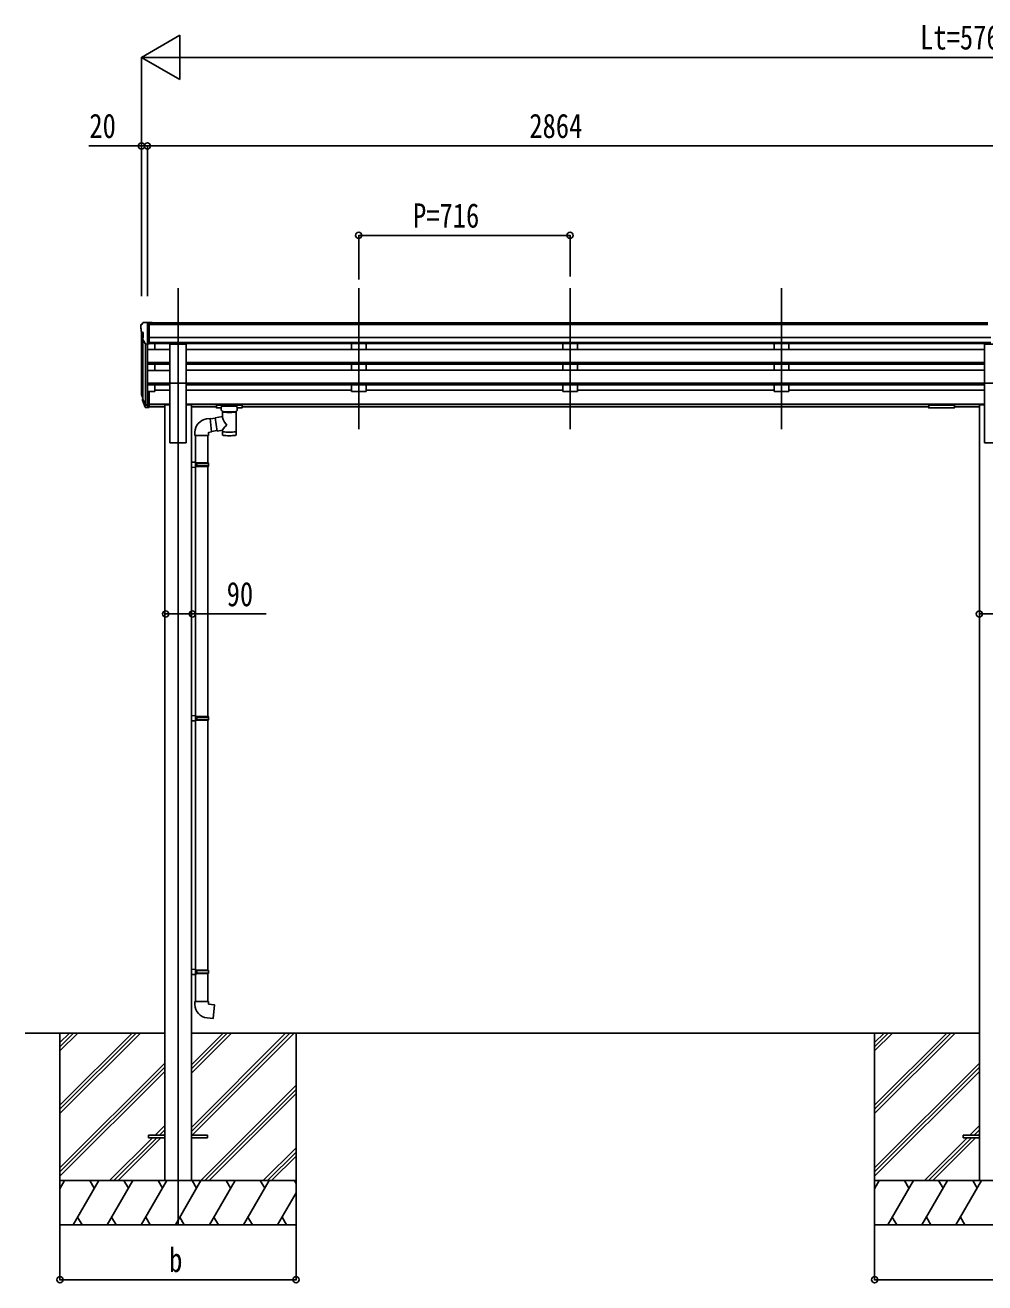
# Model space of a CAD drawing. Units: millimetres, scale not verified. Extents: x -10512 to 10512, y -7425 to 7425.
# Drawn here: x -4533 to -1282, y -3698 to 564 of the extents above; entities that cross this region are included whole.
import ezdxf
from ezdxf.enums import TextEntityAlignment as Align

# ---------------------------------------------------------------- set-up
doc = ezdxf.new("R2010")
doc.units = ezdxf.units.MM
doc.header["$LTSCALE"] = 30
for name, color, linetype in [('0-3_YKK_12', 2, 'Continuous'), ('0-4_YKK_13', 4, 'Continuous'), ('0-5_YKK_A1', 4, 'Continuous'), ('0-6_YKK_D', 6, 'Continuous')]:
    doc.layers.add(name, color=color, linetype=linetype)
doc.styles.add('ＭＳ ゴシック', font='')
doc.styles.get('ＭＳ ゴシック').set_extended_font_data('MS Gothic')

msp = doc.modelspace()

# ---------------------------------------------------------------- linework, layer by layer
at = {"layer": '0-3_YKK_12'}
for p, q in [((-4015.31, -326.95), (-4015.31, -3501.36)), ((-3403.31, -326.95), (-3403.31, -804.47)), ((-2687.31, -326.95), (-2687.31, -804.47)), ((-1971.31, -326.95), (-1971.31, -804.47))]:
    msp.add_line(p, q, dxfattribs=at)
at = {"layer": '0-4_YKK_13'}
for p, q in [((-4141.31, -452.71), (-4141.31, -453.34)), ((-4134.4, -443.91), (-4138.47, -449.72)), ((-4131.31, -443.34), (-4133.65, -443.48)), ((-4131.31, -443.34), (-4112.81, -443.34)), ((-4119.31, -516.32), (-4119.31, -443.34)), ((-4112.81, -443.34), (-4102.81, -443.43)), ((-4112.81, -515.32), (-4112.81, -443.34)), ((-4102.81, -444.94), (-4102.81, -443.43)), ((-4138.78, -474.52), (-4133.46, -477.59)), ((-4126.94, -514.51), (-4135.94, -498.92)), ((-4133.31, -477.85), (-4133.31, -494.13)), ((-4119.31, -516.32), (-4124.52, -516.01)), ((-4112.81, -515.32), (-4119.31, -515.32)), ((-4042.81, -648.79), (-4042.81, -516.99)), ((-4042.81, -516.99), (-3987.81, -516.99)), ((-3987.81, -648.79), (-3987.81, -516.99)), ((-1282.81, -648.79), (-1282.81, -516.99)), ((-1282.81, -516.99), (-1227.81, -516.99)), ((-4119.31, -677.06), (-4119.31, -731.84)), ((-4112.81, -677.06), (-4119.31, -677.06)), ((-4112.81, -677.06), (-4112.81, -731.1)), ((-4042.81, -648.79), (-3987.81, -648.79)), ((-1282.81, -648.79), (-1227.81, -648.79)), ((-4138.22, -691.25), (-4134.34, -699.2)), ((-4137.62, -689.88), (-4134.34, -696.94)), ((-4135.9, -702.53), (-4135.57, -706.93)), ((-4135.57, -706.93), (-4126.76, -730.48)), ((-4134.95, -706.37), (-4126.76, -722.55)), ((-4125.75, -721.42), (-4133.5, -706.01)), ((-4119.31, -722.09), (-4124.45, -722.09)), ((-4119.31, -723.9), (-4124.16, -723.9)), ((-4112.81, -717.2), (-4119.31, -717.2)), ((-4112.81, -722.07), (-4119.31, -722.07)), ((-3885.31, -721.64), (-3885.31, -732.4)), ((-3800.31, -720.98), (-3883.31, -720.98)), ((-3800.31, -723.16), (-3883.31, -723.16)), ((-3798.31, -721.64), (-3798.31, -732.4)), ((-3798.31, -721.84), (-3798.31, -723.38)), ((-1472.31, -721.64), (-1472.31, -732.4)), ((-1472.31, -721.64), (-1472.31, -732.4)), ((-1472.31, -721.84), (-1472.31, -723.38)), ((-1472.31, -721.84), (-1472.31, -723.38)), ((-1470.31, -720.98), (-1387.31, -720.98)), ((-1470.31, -723.16), (-1387.31, -723.16)), ((-1385.31, -721.64), (-1385.31, -732.4)), ((-4119.31, -731.84), (-4124.16, -731.84)), ((-4112.81, -731.1), (-4119.31, -731.1)), ((-3889.93, -765.86), (-3864.71, -761.94)), ((-3889.93, -765.86), (-3882.91, -811.11)), ((-3868.81, -733.07), (-3883.31, -733.07)), ((-3868.81, -739.88), (-3868.81, -729.6)), ((-3864.71, -761.95), (-3864.71, -744.36)), ((-3818.91, -744.38), (-3818.9, -824.67)), ((-3814.81, -739.88), (-3814.81, -729.6)), ((-3800.31, -733.07), (-3814.81, -733.07)), ((-1470.31, -733.07), (-1387.31, -733.07)), ((-3918.67, -769.88), (-3906.16, -768.32)), ((-3889.64, -767.73), (-3905.99, -770.27)), ((-3883.2, -809.24), (-3902.32, -812.2)), ((-3864.71, -808.29), (-3882.91, -811.11)), ((-3864.73, -824.67), (-3864.71, -808.04)), ((-3958.07, -825.89), (-3958.07, -814.98)), ((-3912.07, -825.89), (-3958.07, -825.89)), ((-3956.11, -825.89), (-3956.11, -916.73)), ((-3914.11, -825.89), (-3914.11, -919.29)), ((-3954.11, -916.79), (-3970.11, -916.31)), ((-3970.11, -916.31), (-3970.11, -934.26)), ((-3954.11, -933.79), (-3970.11, -934.26)), ((-3954.11, -918.79), (-3956.11, -918.79)), ((-3913.11, -919.29), (-3956.11, -919.29)), ((-3912.11, -921.29), (-3956.11, -921.29)), ((-3912.11, -929.29), (-3956.11, -929.29)), ((-3913.11, -931.29), (-3956.11, -931.29)), ((-3956.11, -1775.98), (-3956.11, -933.84)), ((-3954.11, -918.79), (-3954.11, -916.79)), ((-3954.11, -933.79), (-3954.11, -931.79)), ((-3951.64, -921.29), (-3951.21, -919.29)), ((-3914.11, -1778.54), (-3914.11, -931.29)), ((-3912.11, -921.29), (-3913.11, -919.29)), ((-3912.11, -929.29), (-3913.11, -931.29)), ((-3912.11, -921.29), (-3912.11, -929.29)), ((-3954.11, -1776.04), (-3970.11, -1775.57)), ((-3970.11, -1775.57), (-3970.11, -1793.51)), ((-3954.11, -1778.04), (-3956.11, -1778.04)), ((-3913.11, -1778.54), (-3956.11, -1778.54)), ((-3912.11, -1780.54), (-3956.11, -1780.54)), ((-3912.11, -1788.54), (-3956.11, -1788.54)), ((-3954.11, -1778.04), (-3954.11, -1776.04)), ((-3951.64, -1780.54), (-3951.21, -1778.54)), ((-3912.11, -1780.54), (-3913.11, -1778.54)), ((-3912.11, -1788.54), (-3913.11, -1790.54)), ((-3912.11, -1780.54), (-3912.11, -1788.54)), ((-3954.11, -1793.04), (-3970.11, -1793.51)), ((-3913.11, -1790.54), (-3956.11, -1790.54)), ((-3956.11, -1793.1), (-3956.11, -2635.23)), ((-3954.11, -1793.04), (-3954.11, -1791.04)), ((-3914.11, -1790.54), (-3914.11, -2637.79)), ((-3954.11, -2635.29), (-3970.11, -2634.82)), ((-3970.11, -2652.76), (-3970.11, -2634.82)), ((-3913.11, -2637.79), (-3956.11, -2637.79)), ((-3912.11, -2639.79), (-3956.11, -2639.79)), ((-3954.11, -2635.29), (-3954.11, -2637.29)), ((-3912.11, -2639.79), (-3913.11, -2637.79)), ((-3912.11, -2647.79), (-3912.11, -2639.79)), ((-3954.11, -2652.29), (-3970.11, -2652.76)), ((-3912.11, -2647.79), (-3956.11, -2647.79)), ((-3913.11, -2649.79), (-3956.11, -2649.79)), ((-3954.11, -2650.29), (-3956.11, -2650.29)), ((-3956.11, -2652.35), (-3956.11, -2743.79)), ((-3954.11, -2650.29), (-3954.11, -2652.29)), ((-3951.64, -2647.79), (-3951.21, -2649.79)), ((-3914.11, -2649.79), (-3914.11, -2743.79)), ((-3912.11, -2647.79), (-3913.11, -2649.79)), ((-3912.11, -2743.79), (-3958.11, -2743.79)), ((-3958.11, -2743.79), (-3958.11, -2754.71)), ((-3912.11, -2753.79), (-3912.11, -2743.79)), ((-4115.31, -3196.86), (-4115.31, -3205.86)), ((-4115.31, -3196.86), (-4060.51, -3196.86)), ((-4115.31, -3205.86), (-4060.51, -3205.86)), ((-3970.11, -3196.86), (-3915.31, -3196.86)), ((-3970.11, -3205.86), (-3915.31, -3205.86)), ((-3915.31, -3196.86), (-3915.31, -3205.86)), ((-1355.31, -3196.86), (-1355.31, -3205.86)), ((-1355.31, -3196.86), (-1300.51, -3196.86)), ((-1355.31, -3205.86), (-1300.51, -3205.86))]:
    msp.add_line(p, q, dxfattribs=at)
for points in [[(-3883.31, -720.98), (-3883.67, -720.98), (-3884.2, -721.01), (-3884.65, -721.06), (-3884.95, -721.14), (-3885.12, -721.24), (-3885.24, -721.37), (-3885.31, -721.55), (-3885.31, -721.64)], [(-3798.31, -721.64), (-3798.35, -721.45), (-3798.43, -721.31), (-3798.53, -721.22), (-3798.63, -721.16), (-3798.75, -721.11), (-3799.05, -721.05), (-3799.54, -721), (-3800.08, -720.98), (-3800.31, -720.98)], [(-1472.31, -721.64), (-1472.27, -721.45), (-1472.19, -721.31), (-1472.09, -721.22), (-1471.99, -721.16), (-1471.87, -721.11), (-1471.58, -721.05), (-1471.09, -721), (-1470.55, -720.98), (-1470.31, -720.98)], [(-1472.31, -721.64), (-1472.27, -721.45), (-1472.19, -721.31), (-1472.09, -721.22), (-1471.99, -721.16), (-1471.87, -721.11), (-1471.58, -721.05), (-1471.09, -721), (-1470.55, -720.98), (-1470.31, -720.98)], [(-1387.31, -720.98), (-1386.96, -720.98), (-1386.43, -721.01), (-1385.98, -721.06), (-1385.68, -721.14), (-1385.51, -721.24), (-1385.39, -721.37), (-1385.32, -721.55), (-1385.31, -721.64)], [(-3883.31, -733.07), (-3883.67, -733.06), (-3884.2, -733.04), (-3884.65, -732.99), (-3884.95, -732.91), (-3885.12, -732.81), (-3885.24, -732.67), (-3885.31, -732.49), (-3885.31, -732.4)], [(-3864.71, -744.36), (-3864.95, -744.27), (-3866.3, -743.54), (-3867.41, -742.69), (-3868.17, -741.82), (-3868.63, -740.92), (-3868.8, -740.04)], [(-3814.85, -739.82), (-3814.83, -740.17), (-3815.07, -741.13), (-3815.59, -742.01), (-3816.4, -742.85), (-3817.51, -743.65), (-3818.91, -744.38)], [(-3798.31, -732.4), (-3798.35, -732.6), (-3798.43, -732.74), (-3798.53, -732.83), (-3798.63, -732.89), (-3798.75, -732.94), (-3799.05, -733), (-3799.54, -733.04), (-3800.08, -733.07), (-3800.31, -733.07)], [(-1472.31, -732.4), (-1472.27, -732.6), (-1472.19, -732.74), (-1472.09, -732.83), (-1471.99, -732.89), (-1471.87, -732.94), (-1471.58, -733), (-1471.09, -733.04), (-1470.55, -733.07), (-1470.31, -733.07)], [(-1472.31, -732.4), (-1472.27, -732.6), (-1472.19, -732.74), (-1472.09, -732.83), (-1471.99, -732.89), (-1471.87, -732.94), (-1471.58, -733), (-1471.09, -733.04), (-1470.55, -733.07), (-1470.31, -733.07)], [(-1387.31, -733.07), (-1386.96, -733.06), (-1386.43, -733.04), (-1385.98, -732.99), (-1385.68, -732.91), (-1385.51, -732.81), (-1385.39, -732.67), (-1385.32, -732.49), (-1385.31, -732.4)], [(-3906.16, -768.32), (-3902.15, -814.15), (-3912.07, -815.89), (-3912.07, -825.89)], [(-3954.11, -931.79), (-3956.11, -931.79), (-3956.11, -918.79)], [(-3951.64, -921.29), (-3951.64, -929.29), (-3951.21, -931.29)], [(-3954.11, -1791.04), (-3956.11, -1791.04), (-3956.11, -1778.04)], [(-3951.64, -1780.54), (-3951.64, -1788.54), (-3951.21, -1790.54)], [(-3954.11, -2637.29), (-3956.11, -2637.29), (-3956.11, -2650.29)], [(-3951.64, -2647.79), (-3951.64, -2639.79), (-3951.21, -2637.79)], [(-3917.03, -2799.54), (-3896.2, -2801.36), (-3892.19, -2755.53), (-3912.11, -2753.79)]]:
    msp.add_lwpolyline(points, dxfattribs=at)
for centre, radius, start, end in [((-4138.31, -452.71), 3, 93, 180), ((-3939.31, -453.34), 202, 180, 184.94904), ((-4133.58, -444.48), 1, 93.5, 145), ((-4134.41, -470.15), 6.18, 185.7035, 224.99897), ((-4133.34, -497.42), 3, 94.7167, 210), ((-4133.61, -494.13), 0.3, 274.7167, 0), ((-4133.61, -477.85), 0.3, 0, 60), ((-4124.34, -513.01), 3, 210, 266.5), ((-4110.13, -682.14), 29.53, 186.50806, 197.98144), ((-4108.73, -680.38), 30.41, 187.1552, 198.19734), ((-3912.16, -815.33), 45.91, 98.14944, 179.55845), ((-3913.11, -2754.71), 45, 180, 265)]:
    msp.add_arc(centre, radius, start, end, dxfattribs=at)
for centre, major_axis, ratio, start_param, end_param in [((-4050.66, -682.57), (-89.06, 1.43), 0.57596, 6.1962358, 6.3678173), ((-4051.45, -675.89), (87.93, 4.42), 0.541684, 3.0659337, 3.2228513), ((-4134.6, -702.53), (1.3, 0), 0.90356, 1.3700892, 3.347195), ((-4048.68, -686.34), (-89.07, 0), 0.90356, 0.2056023, 0.2515348), ((-4049.39, -682.47), (-88.05, 0), 0.90356, 0.2662965, 0.3003836), ((-4124.16, -721.19), (-3, 0), 0.90356, 0.5235988, 1.5707963), ((-4124.45, -720.74), (-1.5, 0), 0.90356, 0.5235988, 1.5707963), ((-3883.31, -723.38), (-2, 0), 0.109601, 4.712389, 6.2831853), ((-3800.31, -723.38), (-2, 0), 0.109601, 3.1415927, 4.712389), ((-1470.31, -723.38), (2, 0), 0.109601, 1.5707963, 3.1415927), ((-1470.31, -723.38), (2, 0), 0.109601, 1.5707963, 3.1415927), ((-1387.31, -723.38), (2, 0), 0.109601, 0, 1.5707963), ((-4124.16, -729.13), (3, 0), 0.90356, 3.6651914, 4.712389), ((-3841.81, -729.6), (-27, 0), 0.122176, 3.1415927, 6.2831853), ((-3852.81, -739.88), (-16, 0), 0.361356, 0, 0.0194874), ((-3841.81, -788.49), (22.81, -26.62), 0.234429, 3.1563334, 4.5976381), ((-3841.8, -744.83), (-22.92, 0.42), 0.07247, 0.0008089, 1.5716053), ((-3841.8, -746.45), (-22.92, 0.42), 0.07247, 0.0008089, 1.5716053), ((-3841.82, -744.83), (22.91, 0.42), 0.072511, 4.711586, 6.2823824), ((-3841.82, -746.45), (22.91, 0.42), 0.072511, 4.711586, 6.2823824), ((-3844.37, -785.84), (-20.32, -22.25), 0.045535, 4.9756507, 6.2441899), ((-3841.81, -824.67), (-22.92, 0), 0.101955, 6.2829723, 9.4248207), ((-3841.81, -812.23), (-22.91, 0), 0.122865, 6.2831853, 9.424778)]:
    msp.add_ellipse(centre, major_axis=major_axis, ratio=ratio, start_param=start_param, end_param=end_param, dxfattribs=at)
at = {"layer": '0-5_YKK_A1'}
for p, q in [((-1271.81, -444.94), (-4112.81, -444.94)), ((-1271.81, -450.16), (-4112.81, -450.16)), ((-4139.31, -473.92), (-4139.31, -676.7)), ((-4134.34, -501.69), (-4134.34, -703.41)), ((-4119.31, -484.44), (-4119.31, -677.06)), ((-1261.81, -493.69), (-4112.81, -493.69)), ((-4125.31, -515.85), (-4125.32, -721.84)), ((-4119.31, -535.37), (-4042.81, -535.37)), ((-1261.81, -511.54), (-4112.81, -511.54)), ((-1261.81, -514.79), (-4112.81, -514.79)), ((-4094.31, -514.79), (-4094.31, -535.37)), ((-1282.81, -535.37), (-3987.81, -535.37)), ((-3428.31, -514.89), (-3428.31, -535.27)), ((-3378.31, -535.27), (-3428.31, -535.27)), ((-3378.31, -514.89), (-3378.31, -535.27)), ((-2712.31, -514.89), (-2712.31, -535.27)), ((-2662.31, -535.27), (-2712.31, -535.27)), ((-2662.31, -514.89), (-2662.31, -535.27)), ((-1996.31, -514.89), (-1996.31, -536.76)), ((-1946.31, -535.27), (-1996.31, -535.27)), ((-1946.31, -514.89), (-1946.31, -536.76)), ((-4119.31, -578.73), (-4042.81, -578.73)), ((-4119.31, -580.23), (-4042.81, -580.23)), ((-4119.31, -584.55), (-4042.81, -584.55)), ((-4094.31, -584.55), (-4094.31, -605.47)), ((-1282.81, -578.73), (-3987.81, -578.73)), ((-1282.81, -580.23), (-3987.81, -580.23)), ((-1282.81, -584.55), (-3987.81, -584.55)), ((-3428.31, -584.55), (-3428.31, -605.38)), ((-3378.31, -605.38), (-3378.31, -584.55)), ((-2712.31, -584.55), (-2712.31, -605.38)), ((-2662.31, -605.38), (-2662.31, -584.55)), ((-1996.31, -584.55), (-1996.31, -605.38)), ((-1946.31, -605.38), (-1946.31, -584.55)), ((-4119.31, -605.47), (-4042.81, -605.47)), ((-1282.81, -605.38), (-3987.81, -605.38)), ((-3378.31, -605.38), (-3428.31, -605.38)), ((-2662.31, -605.38), (-2712.31, -605.38)), ((-1946.31, -605.38), (-1996.31, -605.38)), ((-4119.31, -648.84), (-4042.81, -648.84)), ((-4119.31, -650.33), (-4042.81, -650.33)), ((-4119.31, -654.65), (-4042.81, -654.65)), ((-4094.31, -677.7), (-4112.81, -677.7)), ((-4094.31, -654.65), (-4094.31, -677.7)), ((-4094.31, -672.75), (-4042.81, -672.75)), ((-4042.81, -648.79), (-4042.81, -851.36)), ((-3987.81, -648.79), (-3987.81, -851.36)), ((-1282.81, -648.84), (-3987.81, -648.84)), ((-1282.81, -650.33), (-3987.81, -650.33)), ((-1282.81, -654.65), (-3987.81, -654.65)), ((-3428.31, -672.75), (-3987.81, -672.75)), ((-3428.31, -654.65), (-3428.31, -677.7)), ((-3378.31, -677.7), (-3428.31, -677.7)), ((-3378.31, -654.65), (-3378.31, -677.7)), ((-2712.31, -672.75), (-3378.31, -672.75)), ((-2712.31, -654.65), (-2712.31, -677.7)), ((-2662.31, -677.7), (-2712.31, -677.7)), ((-2662.31, -654.65), (-2662.31, -677.7)), ((-1996.31, -672.75), (-2662.31, -672.75)), ((-1996.31, -654.65), (-1996.31, -677.7)), ((-1946.31, -677.7), (-1996.31, -677.7)), ((-1946.31, -654.65), (-1946.31, -677.7)), ((-1282.81, -672.75), (-1946.31, -672.75)), ((-1282.81, -648.79), (-1282.81, -851.36)), ((-4112.81, -719.77), (-4042.81, -719.77)), ((-4112.81, -721.16), (-4042.81, -721.16)), ((-4060.51, -722.36), (-4060.51, -3351.36)), ((-4060.51, -722.36), (-4042.81, -722.36)), ((-1282.81, -719.77), (-3987.81, -719.77)), ((-1282.81, -721.16), (-3987.81, -721.16)), ((-3970.11, -722.36), (-3987.81, -722.36)), ((-3970.11, -722.36), (-3970.11, -3351.36)), ((-1300.51, -722.36), (-1300.51, -3351.36)), ((-1300.51, -722.36), (-1282.81, -722.36)), ((-4060.51, -728.85), (-4112.81, -728.85)), ((-3970.11, -728.85), (-3885.31, -728.85)), ((-1472.31, -728.85), (-3798.31, -728.85)), ((-1300.51, -728.85), (-1385.31, -728.85)), ((-4042.81, -851.36), (-3987.81, -851.36)), ((-1282.81, -851.36), (-1227.81, -851.36)), ((-4533.35, -2851.36), (-4057.51, -2851.36)), ((-4415.51, -2851.36), (-4415.51, -3501.36)), ((-4415.51, -3095.53), (-4171.33, -2851.36)), ((-4415.51, -3109.68), (-4157.19, -2851.36)), ((-4415.51, -3123.82), (-4143.05, -2851.36)), ((-4415.51, -2911.69), (-4355.18, -2851.36)), ((-4415.51, -2897.55), (-4369.32, -2851.36)), ((-4415.51, -2883.4), (-4383.47, -2851.36)), ((-3970.31, -3170.83), (-3650.83, -2851.36)), ((-3970.31, -3184.98), (-3636.69, -2851.36)), ((-3970.31, -2986.99), (-3834.68, -2851.36)), ((-3970.31, -2972.85), (-3848.82, -2851.36)), ((-3970.31, -2958.7), (-3862.97, -2851.36)), ((-3968.05, -3196.86), (-3622.55, -2851.36)), ((-3967.11, -2851.36), (-1300.51, -2851.36)), ((-3615.51, -2851.36), (-3615.51, -3501.36)), ((-1655.51, -2851.36), (-1655.51, -3501.36)), ((-1655.51, -3095.53), (-1411.33, -2851.36)), ((-1655.51, -3109.68), (-1397.19, -2851.36)), ((-1655.51, -3123.82), (-1383.05, -2851.36)), ((-1655.51, -2911.69), (-1595.18, -2851.36)), ((-1655.51, -2897.55), (-1609.32, -2851.36)), ((-1655.51, -2883.4), (-1623.47, -2851.36)), ((-4415.51, -3307.67), (-4060.71, -2952.87)), ((-4415.51, -3321.81), (-4060.71, -2967.01)), ((-4415.51, -3335.95), (-4060.71, -2981.15)), ((-1655.51, -3307.67), (-1300.71, -2952.87)), ((-1655.51, -3321.81), (-1300.71, -2967.01)), ((-1655.51, -3335.95), (-1300.71, -2981.15)), ((-3938.7, -3351.36), (-3615.51, -3028.17)), ((-3924.56, -3351.36), (-3615.51, -3042.31)), ((-3910.42, -3351.36), (-3615.51, -3056.45)), ((-4092.57, -3196.86), (-4060.71, -3165)), ((-4078.43, -3196.86), (-4060.71, -3179.14)), ((-4064.29, -3196.86), (-4060.71, -3193.28)), ((-1332.57, -3196.86), (-1300.71, -3165)), ((-1318.43, -3196.86), (-1300.71, -3179.14)), ((-1304.29, -3196.86), (-1300.71, -3193.28)), ((-4247.07, -3351.36), (-4101.57, -3205.86)), ((-4232.93, -3351.36), (-4087.43, -3205.86)), ((-4218.79, -3351.36), (-4073.29, -3205.86)), ((-1487.07, -3351.36), (-1341.57, -3205.86)), ((-1472.93, -3351.36), (-1327.43, -3205.86)), ((-1458.79, -3351.36), (-1313.29, -3205.86)), ((-3726.57, -3351.36), (-3615.51, -3240.3)), ((-3712.43, -3351.36), (-3615.51, -3254.44)), ((-3698.29, -3351.36), (-3615.51, -3268.58)), ((-3615.51, -3351.36), (-4415.51, -3351.36)), ((-4415.51, -3378.86), (-4399.63, -3351.36)), ((-4370.77, -3501.36), (-4284.16, -3351.36)), ((-4299.16, -3377.34), (-4314.16, -3351.36)), ((-4255.3, -3501.36), (-4168.69, -3351.36)), ((-4183.7, -3377.34), (-4198.7, -3351.36)), ((-4139.83, -3501.36), (-4053.22, -3351.36)), ((-4068.22, -3377.34), (-4083.23, -3351.36)), ((-4024.36, -3501.36), (-3937.75, -3351.36)), ((-3952.75, -3377.34), (-3967.76, -3351.36)), ((-3908.89, -3501.36), (-3822.28, -3351.36)), ((-3837.28, -3377.34), (-3852.28, -3351.36)), ((-3793.42, -3501.36), (-3706.81, -3351.36)), ((-3736.81, -3351.36), (-3721.81, -3377.34)), ((-3621.34, -3351.36), (-3615.51, -3361.46)), ((-855.51, -3351.36), (-1655.51, -3351.36)), ((-1655.51, -3378.86), (-1639.63, -3351.36)), ((-1610.77, -3501.36), (-1524.16, -3351.36)), ((-1539.16, -3377.34), (-1554.16, -3351.36)), ((-1495.3, -3501.36), (-1408.69, -3351.36)), ((-1423.7, -3377.34), (-1438.7, -3351.36)), ((-1379.83, -3501.36), (-1293.22, -3351.36)), ((-1308.22, -3377.34), (-1323.23, -3351.36)), ((-3677.95, -3501.36), (-3615.51, -3393.22)), ((-4355.77, -3475.38), (-4340.77, -3501.36)), ((-4240.3, -3475.38), (-4225.3, -3501.36)), ((-4124.83, -3475.38), (-4109.83, -3501.36)), ((-4009.36, -3475.38), (-3994.36, -3501.36)), ((-3893.89, -3475.38), (-3878.89, -3501.36)), ((-3778.42, -3475.38), (-3763.42, -3501.36)), ((-3662.95, -3475.38), (-3647.95, -3501.36)), ((-1595.77, -3475.38), (-1580.77, -3501.36)), ((-1480.3, -3475.38), (-1465.3, -3501.36)), ((-1364.83, -3475.38), (-1349.83, -3501.36)), ((-4415.51, -3501.36), (-3615.51, -3501.36)), ((-1655.51, -3501.36), (-855.51, -3501.36))]:
    msp.add_line(p, q, dxfattribs=at)
at = {"layer": '0-6_YKK_D'}
for p, q in [((-4139.31, 455.06), (-4009.41, 530.06)), ((-4009.41, 380.06), (-4009.41, 530.06)), ((-4139.31, -354.52), (-4139.31, 456.06)), ((-4139.31, 455.06), (-4009.41, 380.06)), ((-4139.31, 455.06), (-3879.5, 455.06)), ((-3989.31, 455.06), (1478.69, 455.06)), ((-4139.31, -353.52), (-4139.31, 156.06)), ((-4119.31, -354.52), (-4119.31, 156.06)), ((-4119.31, -354.52), (-4119.31, 156.06)), ((-4119.31, 155.06), (-1255.31, 155.06)), ((-3403.31, -298.07), (-3403.31, -146.96)), ((-3403.31, -147.96), (-2687.31, -147.96)), ((-2687.31, -286.93), (-2687.31, -146.96)), ((-1300.51, -1409.25), (-1300.51, -1431.91)), ((-3615.51, -3487.14), (-3615.51, -3688.07)), ((-4415.51, -3501.36), (-4415.51, -3688.07)), ((-1655.51, -3501.36), (-1655.51, -3688.07)), ((-4415.51, -3687.07), (-3615.51, -3687.07)), ((-1655.51, -3687.07), (-855.51, -3687.07))]:
    msp.add_line(p, q, dxfattribs=at)
for points in [[(-4119.31, 155.06), (-4139.31, 155.06), (-4317.81, 155.06)], [(-4057.51, -1430.91), (-3967.11, -1430.91), (-3717.31, -1430.91)], [(-1300.51, -1430.91), (-1210.11, -1430.91), (-961.56, -1430.91)]]:
    msp.add_lwpolyline(points, dxfattribs=at)
for centre in [(-4139.31, 155.06), (-4119.31, 155.06), (-4119.31, 155.06), (-3403.31, -147.96), (-2687.31, -147.96), (-4057.51, -1430.91), (-3967.11, -1430.91), (-1300.51, -1430.91), (-4415.51, -3687.07), (-3615.51, -3687.07), (-1655.51, -3687.07)]:
    msp.add_circle(centre, 10.62, dxfattribs=at)

# ---------------------------------------------------------------- texts
at = {"layer": '0-6_YKK_D', "style": 'ＭＳ ゴシック', "width": 0.8}
for s, p in [('Lt=5768', (-1501.31, 457.06)), ('20', (-4315.81, 157.06)), ('2864', (-2825.31, 157.06)), ('P=716', (-3219.31, -146.66)), ('90', (-3850.61, -1429.61)), ('b', (-4045.51, -3685.77))]:
    msp.add_text(s, height=82.48, dxfattribs=at).set_placement(p, align=Align.BOTTOM_LEFT)

doc.saveas('drawing.dxf')
